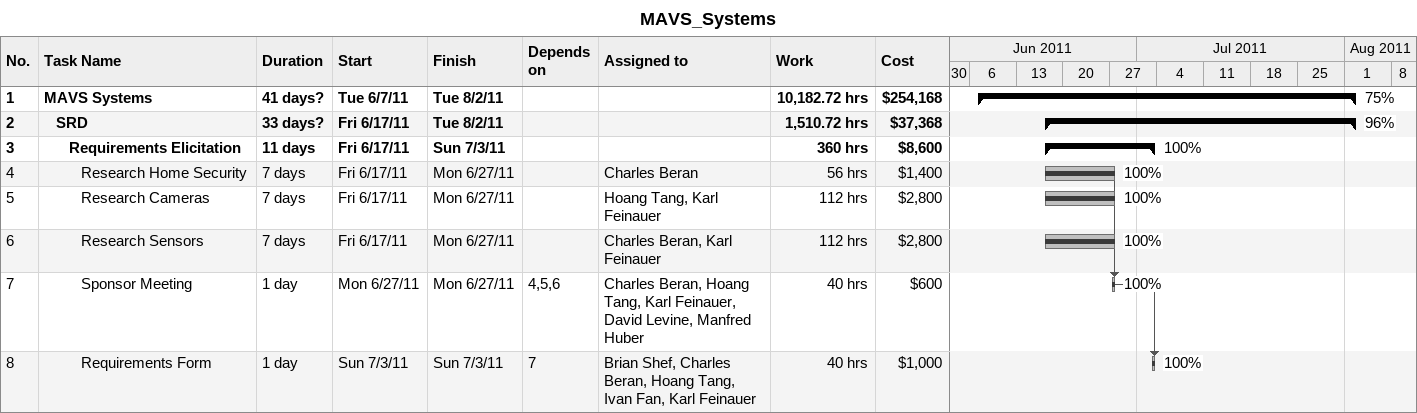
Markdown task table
MAVS_Systems

| ID | Level | Task | Duration | Start | Finish | Predecessors | Resources | % complete | Work (h) | Cost ($) |
|---|---|---|---|---|---|---|---|---|---|---|
| 1 | 1 | **MAVS Systems** | 41d? | 2011-06-07 | 2011-08-02 |  |  | 75 | 10182.72 | 254168 |
| 2 | 2 | **SRD** | 33d? | 2011-06-17 | 2011-08-02 |  |  | 96 | 1510.72 | 37368 |
| 3 | 3 | **Requirements Elicitation** | 11d | 2011-06-17 | 2011-07-03 |  |  | 100 | 360 | 8600 |
| 4 | 4 | Research Home Security | 7d | 2011-06-17 | 2011-06-27 |  | Charles Beran | 100 | 56 | 1400 |
| 5 | 4 | Research Cameras | 7d | 2011-06-17 | 2011-06-27 |  | Hoang Tang, Karl Feinauer | 100 | 112 | 2800 |
| 6 | 4 | Research Sensors | 7d | 2011-06-17 | 2011-06-27 |  | Charles Beran, Karl Feinauer | 100 | 112 | 2800 |
| 7 | 4 | Sponsor Meeting | 1d | 2011-06-27 | 2011-06-27 | 4, 5, 6 | Charles Beran, Hoang Tang, Karl Feinauer, David Levine, Manfred Huber | 100 | 40 | 600 |
| 8 | 4 | Requirements Form | 1d | 2011-07-03 | 2011-07-03 | 7 | Brian Shef, Charles Beran, Hoang Tang, Ivan Fan, Karl Feinauer | 100 | 40 | 1000 |
